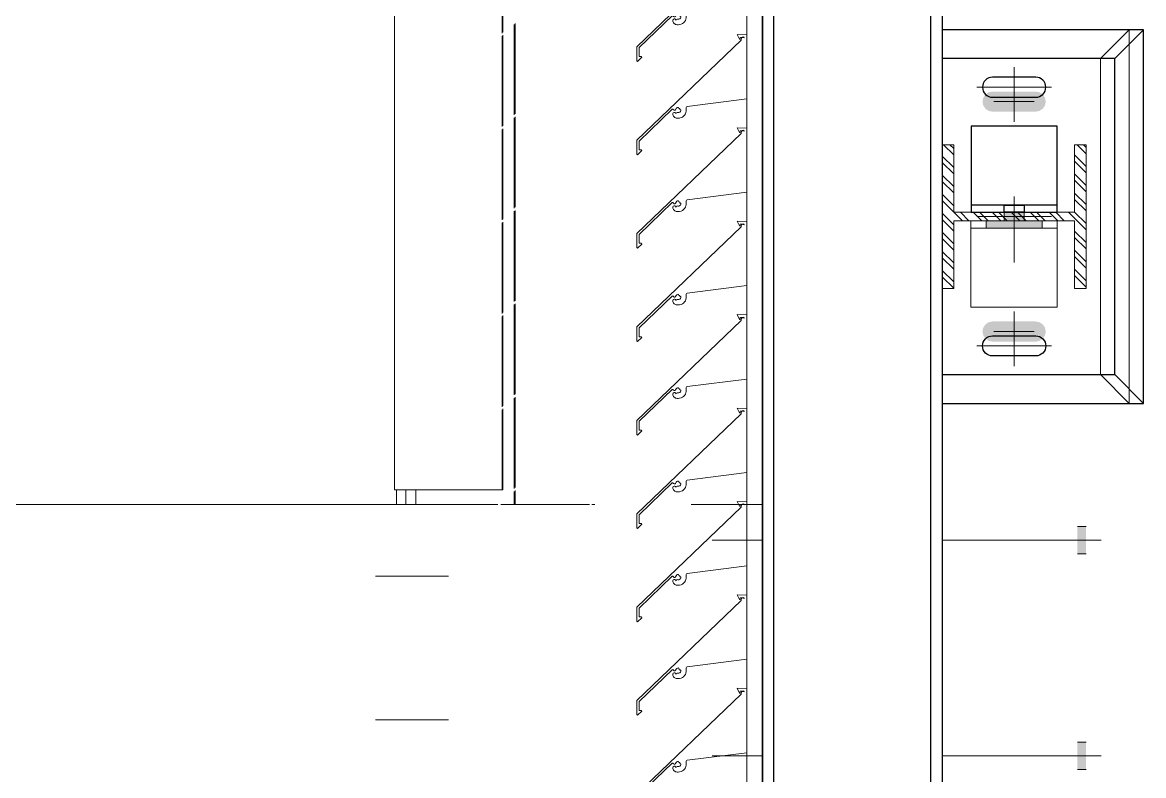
# Model space of a CAD drawing. Header units: millimetres. Extents: x -220592 to 404889, y -217665 to 38245.
# Drawn here: x 27251 to 28030, y -33955 to -33431 of the extents above; entities that cross this region are included whole.
import ezdxf

# ---------------------------------------------------------------- set-up
doc = ezdxf.new("R2010")
doc.units = ezdxf.units.MM
doc.set_wipeout_variables(frame=1)
doc.linetypes.add('XKITLINE00', pattern=[0])
doc.linetypes.add('XKITLINE02', pattern=[4, 2, -2])
for name, color, linetype in [('000 - 0_HIDE_OBJ_FRAMING_DEF_SUB_1', 7, 'Continuous'), ('000 - STRUCTURE_STEEL_ACCESORIES_HATCH_', 7, 'Continuous'), ('000 - STRUCTURE_STEEL_ACCESORIES_HIDDEN_', 7, 'Continuous'), ('000 - STRUCTURE_STEEL_ACCESORIES_MAIN_COLOR_1', 7, 'Continuous'), ('000 - STRUCTURE_STEEL_FRAMING_CUT_COLOR_4', 7, 'Continuous'), ('000 - STRUCTURE_STEEL_FRAMING_DEF_SUB', 7, 'Continuous'), ('000 - STRUCTURE_STEEL_FRAMING_HIDDEN_', 7, 'Continuous'), ('000 - STRUCTURE_STEEL_FRAMING_SUB_COLOR_1', 7, 'Continuous'), ('000 - STRUCTURE_STEEL_FRAMING_SUB_COLOR_2', 7, 'Continuous'), ('000 - STRUCTURE_STEEL_FRAMING_WIPEOUT_', 7, 'Continuous')]:
    doc.layers.add(name, color=color, linetype=linetype)
doc.layers.add('Part', color=7, linetype='Continuous', lineweight=0)

# ---------------------------------------------------------------- blocks, each defined once
blk = doc.blocks.new('*A14014')
at = {"layer": 'Part', "color": 7, "linetype": 'XKITLINE00', "lineweight": 0}
for p, q in [((-171.648652, 169.556249), (-171.648652, 182.756135)), ((-172.298652, 180.456131), (-172.298652, 180.660427)), ((-172.298652, 179.806131), (-172.298652, 180.010427)), ((-172.298652, 179.156131), (-172.298652, 179.360427)), ((-172.298652, 178.506131), (-172.298652, 178.710427)), ((-172.298652, 177.856131), (-172.298652, 178.060427)), ((-172.298652, 177.206131), (-172.298652, 177.410427)), ((-172.298652, 176.556131), (-172.298652, 176.760427)), ((-172.298652, 175.906131), (-172.298652, 176.110427)), ((-172.298652, 175.256131), (-172.298652, 175.460427))]:
    blk.add_line(p, q, dxfattribs=at)
blk = doc.blocks.new('*A14020')
at = {"layer": 'Part', "color": 7, "linetype": 'XKITLINE00', "lineweight": 0}
for p, q in [((-171.648652, 176.248511), (-171.153485, 176.248511)), ((-171.648652, 176.128511), (-171.153485, 176.128511))]:
    blk.add_line(p, q, dxfattribs=at)
blk = doc.blocks.new('*A14236')
at = {"layer": 'Part', "color": 7, "linetype": 'XKITLINE00', "lineweight": 0}
for p, q in [((-172.298462, 175.906123), (-172.366148, 175.908745)), ((-172.366148, 175.908745), (-172.350613, 175.875258)), ((-172.34549, 175.87567), (-172.345361, 175.887861)), ((-172.345361, 175.887861), (-172.320378, 175.891001)), ((-172.335358, 175.887332), (-172.338255, 175.868789)), ((-172.335358, 175.887332), (-172.318342, 175.884428)), ((-172.320378, 175.891001), (-172.318342, 175.884428)), ((-172.298455, 175.460453), (-172.298462, 175.906123)), ((-172.338255, 175.868789), (-173.063377, 175.172543)), ((-172.350613, 175.875258), (-172.34549, 175.87567)), ((-172.712461, 175.407423), (-172.298455, 175.460453)), ((-173.048341, 175.166176), (-172.817326, 175.387579)), ((-172.817326, 175.387579), (-172.812166, 175.388671)), ((-172.810019, 175.362761), (-172.812659, 175.357287)), ((-172.812659, 175.357287), (-172.812163, 175.349517)), ((-172.812166, 175.388671), (-172.808512, 175.384044)), ((-172.812163, 175.349517), (-172.810428, 175.344021)), ((-172.810428, 175.344021), (-172.807674, 175.338958)), ((-172.804875, 175.365998), (-172.810019, 175.362761)), ((-172.808512, 175.384044), (-172.804048, 175.38019)), ((-172.807674, 175.338958), (-172.804002, 175.334515)), ((-172.798797, 175.36601), (-172.804875, 175.365998)), ((-172.804048, 175.38019), (-172.798154, 175.380396)), ((-172.804002, 175.334515), (-172.799549, 175.330857)), ((-172.793641, 175.362792), (-172.798797, 175.36601)), ((-172.798154, 175.380396), (-172.793971, 175.384553)), ((-172.793971, 175.384553), (-172.790857, 175.392126)), ((-172.790699, 175.35732), (-172.793641, 175.362792)), ((-172.790857, 175.392126), (-172.78619, 175.396913)), ((-172.788669, 175.362301), (-172.790699, 175.35732)), ((-172.783858, 175.364708), (-172.788669, 175.362301)), ((-172.78619, 175.396913), (-172.780114, 175.399703)), ((-172.77794, 175.363803), (-172.783858, 175.364708)), ((-172.780114, 175.399703), (-172.773442, 175.400125)), ((-172.77144, 175.364147), (-172.77794, 175.363803)), ((-172.773442, 175.400125), (-172.77112, 175.392735)), ((-172.765472, 175.366745), (-172.77144, 175.364147)), ((-172.77112, 175.392735), (-172.763955, 175.391791)), ((-172.76079, 175.371267), (-172.765472, 175.366745)), ((-172.763955, 175.391791), (-172.765124, 175.384731)), ((-172.765124, 175.384731), (-172.757418, 175.383625)), ((-172.757988, 175.377141), (-172.76079, 175.371267)), ((-172.757418, 175.383625), (-172.757988, 175.377141)), ((-172.747074, 175.333445), (-172.738758, 175.339423)), ((-172.738758, 175.339423), (-172.731662, 175.34681)), ((-172.731662, 175.34681), (-172.726022, 175.35536)), ((-172.726022, 175.35536), (-172.722024, 175.36479)), ((-172.722024, 175.36479), (-172.719801, 175.374789)), ((-172.720912, 175.395159), (-172.720672, 175.400681)), ((-172.719426, 175.385025), (-172.720912, 175.395159)), ((-172.720672, 175.400681), (-172.717536, 175.405233)), ((-172.719801, 175.374789), (-172.719426, 175.385025)), ((-172.717536, 175.405233), (-172.712461, 175.407423)), ((-172.799549, 175.330857), (-172.794479, 175.328117)), ((-172.794479, 175.328117), (-172.788978, 175.326398)), ((-172.788978, 175.326398), (-172.78325, 175.325762)), ((-172.78325, 175.325762), (-172.776451, 175.325664)), ((-172.776451, 175.325664), (-172.766238, 175.326449)), ((-172.766238, 175.326449), (-172.756337, 175.329072)), ((-172.756337, 175.329072), (-172.747074, 175.333445)), ((-173.063377, 175.172543), (-173.062824, 175.073392)), ((-173.047999, 175.10483), (-173.048341, 175.166176)), ((-173.030579, 175.104733), (-173.047999, 175.10483)), ((-173.029494, 175.099812), (-173.030579, 175.104733)), ((-173.062824, 175.073392), (-173.058143, 175.070923)), ((-173.058143, 175.070923), (-173.029494, 175.099812))]:
    blk.add_line(p, q, dxfattribs=at)
blk = doc.blocks.new('*A14237')
at = {"layer": 'Part', "color": 7, "linetype": 'XKITLINE00', "lineweight": 0}
for p, q in [((-172.338255, 176.518789), (-173.063377, 175.822543)), ((-172.298462, 176.556123), (-172.366148, 176.558745)), ((-172.366148, 176.558745), (-172.350613, 176.525258)), ((-172.350613, 176.525258), (-172.34549, 176.52567)), ((-172.34549, 176.52567), (-172.345361, 176.537861)), ((-172.345361, 176.537861), (-172.320378, 176.541001)), ((-172.335358, 176.537332), (-172.338255, 176.518789)), ((-172.335358, 176.537332), (-172.318342, 176.534428)), ((-172.320378, 176.541001), (-172.318342, 176.534428)), ((-172.298455, 176.110453), (-172.298462, 176.556123)), ((-173.048341, 175.816176), (-172.817326, 176.037579)), ((-172.817326, 176.037579), (-172.812166, 176.038671)), ((-172.812166, 176.038671), (-172.808512, 176.034044)), ((-172.793971, 176.034553), (-172.790857, 176.042126)), ((-172.790857, 176.042126), (-172.78619, 176.046913)), ((-172.78619, 176.046913), (-172.780114, 176.049703)), ((-172.780114, 176.049703), (-172.773442, 176.050125)), ((-172.773442, 176.050125), (-172.77112, 176.042735)), ((-172.77112, 176.042735), (-172.763955, 176.041791)), ((-172.763955, 176.041791), (-172.765124, 176.034731)), ((-172.720912, 176.045159), (-172.720672, 176.050681)), ((-172.719426, 176.035025), (-172.720912, 176.045159)), ((-172.720672, 176.050681), (-172.717536, 176.055233)), ((-172.717536, 176.055233), (-172.712461, 176.057423)), ((-172.712461, 176.057423), (-172.298455, 176.110453)), ((-172.810019, 176.012761), (-172.812659, 176.007287)), ((-172.812659, 176.007287), (-172.812163, 175.999517)), ((-172.812163, 175.999517), (-172.810428, 175.994021)), ((-172.810428, 175.994021), (-172.807674, 175.988958)), ((-172.804875, 176.015998), (-172.810019, 176.012761)), ((-172.808512, 176.034044), (-172.804048, 176.03019)), ((-172.807674, 175.988958), (-172.804002, 175.984515)), ((-172.798797, 176.01601), (-172.804875, 176.015998)), ((-172.804048, 176.03019), (-172.798154, 176.030396)), ((-172.804002, 175.984515), (-172.799549, 175.980857)), ((-172.799549, 175.980857), (-172.794479, 175.978117)), ((-172.793641, 176.012792), (-172.798797, 176.01601)), ((-172.798154, 176.030396), (-172.793971, 176.034553)), ((-172.794479, 175.978117), (-172.788978, 175.976398)), ((-172.790699, 176.00732), (-172.793641, 176.012792)), ((-172.788669, 176.012301), (-172.790699, 176.00732)), ((-172.788978, 175.976398), (-172.78325, 175.975762)), ((-172.783858, 176.014708), (-172.788669, 176.012301)), ((-172.77794, 176.013803), (-172.783858, 176.014708)), ((-172.78325, 175.975762), (-172.776451, 175.975664)), ((-172.77144, 176.014147), (-172.77794, 176.013803)), ((-172.776451, 175.975664), (-172.766238, 175.976449)), ((-172.765472, 176.016745), (-172.77144, 176.014147)), ((-172.766238, 175.976449), (-172.756337, 175.979072)), ((-172.76079, 176.021267), (-172.765472, 176.016745)), ((-172.765124, 176.034731), (-172.757418, 176.033625)), ((-172.757988, 176.027141), (-172.76079, 176.021267)), ((-172.757418, 176.033625), (-172.757988, 176.027141)), ((-172.756337, 175.979072), (-172.747074, 175.983445)), ((-172.747074, 175.983445), (-172.738758, 175.989423)), ((-172.738758, 175.989423), (-172.731662, 175.99681)), ((-172.731662, 175.99681), (-172.726022, 176.00536)), ((-172.726022, 176.00536), (-172.722024, 176.01479)), ((-172.722024, 176.01479), (-172.719801, 176.024789)), ((-172.719801, 176.024789), (-172.719426, 176.035025)), ((-173.063377, 175.822543), (-173.062824, 175.723392)), ((-173.047999, 175.75483), (-173.048341, 175.816176)), ((-173.058143, 175.720923), (-173.029494, 175.749812)), ((-173.030579, 175.754733), (-173.047999, 175.75483)), ((-173.029494, 175.749812), (-173.030579, 175.754733)), ((-173.062824, 175.723392), (-173.058143, 175.720923))]:
    blk.add_line(p, q, dxfattribs=at)
blk = doc.blocks.new('*A14238')
at = {"layer": 'Part', "color": 7, "linetype": 'XKITLINE00', "lineweight": 0}
for p, q in [((-172.298462, 177.206123), (-172.366148, 177.208745)), ((-172.366148, 177.208745), (-172.350613, 177.175258)), ((-172.298455, 176.760453), (-172.298462, 177.206123)), ((-172.338255, 177.168789), (-173.063377, 176.472543)), ((-172.350613, 177.175258), (-172.34549, 177.17567)), ((-172.34549, 177.17567), (-172.345361, 177.187861)), ((-172.345361, 177.187861), (-172.320378, 177.191001)), ((-172.335358, 177.187332), (-172.338255, 177.168789)), ((-172.335358, 177.187332), (-172.318342, 177.184428)), ((-172.320378, 177.191001), (-172.318342, 177.184428)), ((-172.712461, 176.707423), (-172.298455, 176.760453)), ((-173.048341, 176.466176), (-172.817326, 176.687579)), ((-172.817326, 176.687579), (-172.812166, 176.688671)), ((-172.810019, 176.662761), (-172.812659, 176.657287)), ((-172.812166, 176.688671), (-172.808512, 176.684044)), ((-172.804875, 176.665998), (-172.810019, 176.662761)), ((-172.808512, 176.684044), (-172.804048, 176.68019)), ((-172.798797, 176.66601), (-172.804875, 176.665998)), ((-172.804048, 176.68019), (-172.798154, 176.680396)), ((-172.793641, 176.662792), (-172.798797, 176.66601)), ((-172.798154, 176.680396), (-172.793971, 176.684553)), ((-172.793971, 176.684553), (-172.790857, 176.692126)), ((-172.790699, 176.65732), (-172.793641, 176.662792)), ((-172.790857, 176.692126), (-172.78619, 176.696913)), ((-172.788669, 176.662301), (-172.790699, 176.65732)), ((-172.783858, 176.664708), (-172.788669, 176.662301)), ((-172.78619, 176.696913), (-172.780114, 176.699703)), ((-172.77794, 176.663803), (-172.783858, 176.664708)), ((-172.780114, 176.699703), (-172.773442, 176.700125)), ((-172.77144, 176.664147), (-172.77794, 176.663803)), ((-172.773442, 176.700125), (-172.77112, 176.692735)), ((-172.765472, 176.666745), (-172.77144, 176.664147)), ((-172.77112, 176.692735), (-172.763955, 176.691791)), ((-172.76079, 176.671267), (-172.765472, 176.666745)), ((-172.763955, 176.691791), (-172.765124, 176.684731)), ((-172.765124, 176.684731), (-172.757418, 176.683625)), ((-172.757988, 176.677141), (-172.76079, 176.671267)), ((-172.757418, 176.683625), (-172.757988, 176.677141)), ((-172.726022, 176.65536), (-172.722024, 176.66479)), ((-172.722024, 176.66479), (-172.719801, 176.674789)), ((-172.720912, 176.695159), (-172.720672, 176.700681)), ((-172.719426, 176.685025), (-172.720912, 176.695159)), ((-172.720672, 176.700681), (-172.717536, 176.705233)), ((-172.719801, 176.674789), (-172.719426, 176.685025)), ((-172.717536, 176.705233), (-172.712461, 176.707423)), ((-172.812659, 176.657287), (-172.812163, 176.649517)), ((-172.812163, 176.649517), (-172.810428, 176.644021)), ((-172.810428, 176.644021), (-172.807674, 176.638958)), ((-172.807674, 176.638958), (-172.804002, 176.634515)), ((-172.804002, 176.634515), (-172.799549, 176.630857)), ((-172.799549, 176.630857), (-172.794479, 176.628117)), ((-172.794479, 176.628117), (-172.788978, 176.626398)), ((-172.788978, 176.626398), (-172.78325, 176.625762)), ((-172.78325, 176.625762), (-172.776451, 176.625664)), ((-172.776451, 176.625664), (-172.766238, 176.626449)), ((-172.766238, 176.626449), (-172.756337, 176.629072)), ((-172.756337, 176.629072), (-172.747074, 176.633445)), ((-172.747074, 176.633445), (-172.738758, 176.639423)), ((-172.738758, 176.639423), (-172.731662, 176.64681)), ((-172.731662, 176.64681), (-172.726022, 176.65536)), ((-173.063377, 176.472543), (-173.062824, 176.373392)), ((-173.047999, 176.40483), (-173.048341, 176.466176)), ((-173.062824, 176.373392), (-173.058143, 176.370923)), ((-173.058143, 176.370923), (-173.029494, 176.399812)), ((-173.030579, 176.404733), (-173.047999, 176.40483)), ((-173.029494, 176.399812), (-173.030579, 176.404733))]:
    blk.add_line(p, q, dxfattribs=at)
blk = doc.blocks.new('*A14239')
at = {"layer": 'Part', "color": 7, "linetype": 'XKITLINE00', "lineweight": 0}
for p, q in [((-172.298462, 177.856123), (-172.366148, 177.858745)), ((-172.366148, 177.858745), (-172.350613, 177.825258)), ((-172.34549, 177.82567), (-172.345361, 177.837861)), ((-172.345361, 177.837861), (-172.320378, 177.841001)), ((-172.335358, 177.837332), (-172.338255, 177.818789)), ((-172.335358, 177.837332), (-172.318342, 177.834428)), ((-172.320378, 177.841001), (-172.318342, 177.834428)), ((-172.298455, 177.410453), (-172.298462, 177.856123)), ((-172.338255, 177.818789), (-173.063377, 177.122543)), ((-172.350613, 177.825258), (-172.34549, 177.82567)), ((-172.712461, 177.357423), (-172.298455, 177.410453)), ((-173.048341, 177.116176), (-172.817326, 177.337579)), ((-172.817326, 177.337579), (-172.812166, 177.338671)), ((-172.810019, 177.312761), (-172.812659, 177.307287)), ((-172.812659, 177.307287), (-172.812163, 177.299517)), ((-172.812166, 177.338671), (-172.808512, 177.334044)), ((-172.812163, 177.299517), (-172.810428, 177.294021)), ((-172.810428, 177.294021), (-172.807674, 177.288958)), ((-172.804875, 177.315998), (-172.810019, 177.312761)), ((-172.808512, 177.334044), (-172.804048, 177.33019)), ((-172.807674, 177.288958), (-172.804002, 177.284515)), ((-172.798797, 177.31601), (-172.804875, 177.315998)), ((-172.804048, 177.33019), (-172.798154, 177.330396)), ((-172.804002, 177.284515), (-172.799549, 177.280857)), ((-172.793641, 177.312792), (-172.798797, 177.31601)), ((-172.798154, 177.330396), (-172.793971, 177.334553)), ((-172.793971, 177.334553), (-172.790857, 177.342126)), ((-172.790699, 177.30732), (-172.793641, 177.312792)), ((-172.790857, 177.342126), (-172.78619, 177.346913)), ((-172.788669, 177.312301), (-172.790699, 177.30732)), ((-172.783858, 177.314708), (-172.788669, 177.312301)), ((-172.78619, 177.346913), (-172.780114, 177.349703)), ((-172.77794, 177.313803), (-172.783858, 177.314708)), ((-172.780114, 177.349703), (-172.773442, 177.350125)), ((-172.77144, 177.314147), (-172.77794, 177.313803)), ((-172.773442, 177.350125), (-172.77112, 177.342735)), ((-172.765472, 177.316745), (-172.77144, 177.314147)), ((-172.77112, 177.342735), (-172.763955, 177.341791)), ((-172.76079, 177.321267), (-172.765472, 177.316745)), ((-172.763955, 177.341791), (-172.765124, 177.334731)), ((-172.765124, 177.334731), (-172.757418, 177.333625)), ((-172.757988, 177.327141), (-172.76079, 177.321267)), ((-172.757418, 177.333625), (-172.757988, 177.327141)), ((-172.756337, 177.279072), (-172.747074, 177.283445)), ((-172.747074, 177.283445), (-172.738758, 177.289423)), ((-172.738758, 177.289423), (-172.731662, 177.29681)), ((-172.731662, 177.29681), (-172.726022, 177.30536)), ((-172.726022, 177.30536), (-172.722024, 177.31479)), ((-172.722024, 177.31479), (-172.719801, 177.324789)), ((-172.720912, 177.345159), (-172.720672, 177.350681)), ((-172.719426, 177.335025), (-172.720912, 177.345159)), ((-172.720672, 177.350681), (-172.717536, 177.355233)), ((-172.719801, 177.324789), (-172.719426, 177.335025)), ((-172.717536, 177.355233), (-172.712461, 177.357423)), ((-172.799549, 177.280857), (-172.794479, 177.278117)), ((-172.794479, 177.278117), (-172.788978, 177.276398)), ((-172.788978, 177.276398), (-172.78325, 177.275762)), ((-172.78325, 177.275762), (-172.776451, 177.275664)), ((-172.776451, 177.275664), (-172.766238, 177.276449)), ((-172.766238, 177.276449), (-172.756337, 177.279072)), ((-173.063377, 177.122543), (-173.062824, 177.023392)), ((-173.058143, 177.020923), (-173.029494, 177.049812)), ((-173.047999, 177.05483), (-173.048341, 177.116176)), ((-173.030579, 177.054733), (-173.047999, 177.05483)), ((-173.029494, 177.049812), (-173.030579, 177.054733)), ((-173.062824, 177.023392), (-173.058143, 177.020923))]:
    blk.add_line(p, q, dxfattribs=at)
blk = doc.blocks.new('*A14240')
at = {"layer": 'Part', "color": 7, "linetype": 'XKITLINE00', "lineweight": 0}
for p, q in [((-172.338255, 178.468789), (-173.063377, 177.772543)), ((-172.298462, 178.506123), (-172.366148, 178.508745)), ((-172.366148, 178.508745), (-172.350613, 178.475258)), ((-172.350613, 178.475258), (-172.34549, 178.47567)), ((-172.34549, 178.47567), (-172.345361, 178.487861)), ((-172.345361, 178.487861), (-172.320378, 178.491001)), ((-172.335358, 178.487332), (-172.338255, 178.468789)), ((-172.335358, 178.487332), (-172.318342, 178.484428)), ((-172.320378, 178.491001), (-172.318342, 178.484428)), ((-172.298455, 178.060453), (-172.298462, 178.506123)), ((-173.048341, 177.766176), (-172.817326, 177.987579)), ((-172.817326, 177.987579), (-172.812166, 177.988671)), ((-172.812166, 177.988671), (-172.808512, 177.984044)), ((-172.793971, 177.984553), (-172.790857, 177.992126)), ((-172.790857, 177.992126), (-172.78619, 177.996913)), ((-172.78619, 177.996913), (-172.780114, 177.999703)), ((-172.780114, 177.999703), (-172.773442, 178.000125)), ((-172.773442, 178.000125), (-172.77112, 177.992735)), ((-172.77112, 177.992735), (-172.763955, 177.991791)), ((-172.763955, 177.991791), (-172.765124, 177.984731)), ((-172.720912, 177.995159), (-172.720672, 178.000681)), ((-172.719426, 177.985025), (-172.720912, 177.995159)), ((-172.720672, 178.000681), (-172.717536, 178.005233)), ((-172.719801, 177.974789), (-172.719426, 177.985025)), ((-172.717536, 178.005233), (-172.712461, 178.007423)), ((-172.712461, 178.007423), (-172.298455, 178.060453)), ((-172.810019, 177.962761), (-172.812659, 177.957287)), ((-172.812659, 177.957287), (-172.812163, 177.949517)), ((-172.812163, 177.949517), (-172.810428, 177.944021)), ((-172.810428, 177.944021), (-172.807674, 177.938958)), ((-172.804875, 177.965998), (-172.810019, 177.962761)), ((-172.808512, 177.984044), (-172.804048, 177.98019)), ((-172.807674, 177.938958), (-172.804002, 177.934515)), ((-172.798797, 177.96601), (-172.804875, 177.965998)), ((-172.804048, 177.98019), (-172.798154, 177.980396)), ((-172.804002, 177.934515), (-172.799549, 177.930857)), ((-172.799549, 177.930857), (-172.794479, 177.928117)), ((-172.793641, 177.962792), (-172.798797, 177.96601)), ((-172.798154, 177.980396), (-172.793971, 177.984553)), ((-172.794479, 177.928117), (-172.788978, 177.926398)), ((-172.790699, 177.95732), (-172.793641, 177.962792)), ((-172.788669, 177.962301), (-172.790699, 177.95732)), ((-172.788978, 177.926398), (-172.78325, 177.925762)), ((-172.783858, 177.964708), (-172.788669, 177.962301)), ((-172.77794, 177.963803), (-172.783858, 177.964708)), ((-172.78325, 177.925762), (-172.776451, 177.925664)), ((-172.77144, 177.964147), (-172.77794, 177.963803)), ((-172.776451, 177.925664), (-172.766238, 177.926449)), ((-172.765472, 177.966745), (-172.77144, 177.964147)), ((-172.766238, 177.926449), (-172.756337, 177.929072)), ((-172.76079, 177.971267), (-172.765472, 177.966745)), ((-172.765124, 177.984731), (-172.757418, 177.983625)), ((-172.757988, 177.977141), (-172.76079, 177.971267)), ((-172.757418, 177.983625), (-172.757988, 177.977141)), ((-172.756337, 177.929072), (-172.747074, 177.933445)), ((-172.747074, 177.933445), (-172.738758, 177.939423)), ((-172.738758, 177.939423), (-172.731662, 177.94681)), ((-172.731662, 177.94681), (-172.726022, 177.95536)), ((-172.726022, 177.95536), (-172.722024, 177.96479)), ((-172.722024, 177.96479), (-172.719801, 177.974789)), ((-173.063377, 177.772543), (-173.062824, 177.673392)), ((-173.047999, 177.70483), (-173.048341, 177.766176)), ((-173.062824, 177.673392), (-173.058143, 177.670923)), ((-173.058143, 177.670923), (-173.029494, 177.699812)), ((-173.030579, 177.704733), (-173.047999, 177.70483)), ((-173.029494, 177.699812), (-173.030579, 177.704733))]:
    blk.add_line(p, q, dxfattribs=at)
blk = doc.blocks.new('*A14241')
at = {"layer": 'Part', "color": 7, "linetype": 'XKITLINE00', "lineweight": 0}
for p, q in [((-172.298462, 179.156123), (-172.366148, 179.158745)), ((-172.366148, 179.158745), (-172.350613, 179.125258)), ((-172.298455, 178.710453), (-172.298462, 179.156123)), ((-172.338255, 179.118789), (-173.063377, 178.422543)), ((-172.350613, 179.125258), (-172.34549, 179.12567)), ((-172.34549, 179.12567), (-172.345361, 179.137861)), ((-172.345361, 179.137861), (-172.320378, 179.141001)), ((-172.335358, 179.137332), (-172.338255, 179.118789)), ((-172.335358, 179.137332), (-172.318342, 179.134428)), ((-172.320378, 179.141001), (-172.318342, 179.134428)), ((-172.712461, 178.657423), (-172.298455, 178.710453)), ((-173.048341, 178.416176), (-172.817326, 178.637579)), ((-172.817326, 178.637579), (-172.812166, 178.638671)), ((-172.810019, 178.612761), (-172.812659, 178.607287)), ((-172.812166, 178.638671), (-172.808512, 178.634044)), ((-172.804875, 178.615998), (-172.810019, 178.612761)), ((-172.808512, 178.634044), (-172.804048, 178.63019)), ((-172.798797, 178.61601), (-172.804875, 178.615998)), ((-172.804048, 178.63019), (-172.798154, 178.630396)), ((-172.793641, 178.612792), (-172.798797, 178.61601)), ((-172.798154, 178.630396), (-172.793971, 178.634553)), ((-172.793971, 178.634553), (-172.790857, 178.642126)), ((-172.790699, 178.60732), (-172.793641, 178.612792)), ((-172.790857, 178.642126), (-172.78619, 178.646913)), ((-172.788669, 178.612301), (-172.790699, 178.60732)), ((-172.783858, 178.614708), (-172.788669, 178.612301)), ((-172.78619, 178.646913), (-172.780114, 178.649703)), ((-172.77794, 178.613803), (-172.783858, 178.614708)), ((-172.780114, 178.649703), (-172.773442, 178.650125)), ((-172.77144, 178.614147), (-172.77794, 178.613803)), ((-172.773442, 178.650125), (-172.77112, 178.642735)), ((-172.765472, 178.616745), (-172.77144, 178.614147)), ((-172.77112, 178.642735), (-172.763955, 178.641791)), ((-172.76079, 178.621267), (-172.765472, 178.616745)), ((-172.763955, 178.641791), (-172.765124, 178.634731)), ((-172.765124, 178.634731), (-172.757418, 178.633625)), ((-172.757988, 178.627141), (-172.76079, 178.621267)), ((-172.757418, 178.633625), (-172.757988, 178.627141)), ((-172.726022, 178.60536), (-172.722024, 178.61479)), ((-172.722024, 178.61479), (-172.719801, 178.624789)), ((-172.720912, 178.645159), (-172.720672, 178.650681)), ((-172.719426, 178.635025), (-172.720912, 178.645159)), ((-172.720672, 178.650681), (-172.717536, 178.655233)), ((-172.719801, 178.624789), (-172.719426, 178.635025)), ((-172.717536, 178.655233), (-172.712461, 178.657423)), ((-172.812659, 178.607287), (-172.812163, 178.599517)), ((-172.812163, 178.599517), (-172.810428, 178.594021)), ((-172.810428, 178.594021), (-172.807674, 178.588958)), ((-172.807674, 178.588958), (-172.804002, 178.584515)), ((-172.804002, 178.584515), (-172.799549, 178.580857)), ((-172.799549, 178.580857), (-172.794479, 178.578117)), ((-172.794479, 178.578117), (-172.788978, 178.576398)), ((-172.788978, 178.576398), (-172.78325, 178.575762)), ((-172.78325, 178.575762), (-172.776451, 178.575664)), ((-172.776451, 178.575664), (-172.766238, 178.576449)), ((-172.766238, 178.576449), (-172.756337, 178.579072)), ((-172.756337, 178.579072), (-172.747074, 178.583445)), ((-172.747074, 178.583445), (-172.738758, 178.589423)), ((-172.738758, 178.589423), (-172.731662, 178.59681)), ((-172.731662, 178.59681), (-172.726022, 178.60536)), ((-173.063377, 178.422543), (-173.062824, 178.323392)), ((-173.047999, 178.35483), (-173.048341, 178.416176)), ((-173.062824, 178.323392), (-173.058143, 178.320923)), ((-173.058143, 178.320923), (-173.029494, 178.349812)), ((-173.030579, 178.354733), (-173.047999, 178.35483)), ((-173.029494, 178.349812), (-173.030579, 178.354733))]:
    blk.add_line(p, q, dxfattribs=at)
blk = doc.blocks.new('*A14242')
at = {"layer": 'Part', "color": 7, "linetype": 'XKITLINE00', "lineweight": 0}
for p, q in [((-172.298462, 179.806123), (-172.366148, 179.808745)), ((-172.366148, 179.808745), (-172.350613, 179.775258)), ((-172.34549, 179.77567), (-172.345361, 179.787861)), ((-172.345361, 179.787861), (-172.320378, 179.791001)), ((-172.335358, 179.787332), (-172.338255, 179.768789)), ((-172.335358, 179.787332), (-172.318342, 179.784428)), ((-172.320378, 179.791001), (-172.318342, 179.784428)), ((-172.298455, 179.360453), (-172.298462, 179.806123)), ((-172.338255, 179.768789), (-173.063377, 179.072543)), ((-172.350613, 179.775258), (-172.34549, 179.77567)), ((-172.712461, 179.307423), (-172.298455, 179.360453)), ((-173.048341, 179.066176), (-172.817326, 179.287579)), ((-172.817326, 179.287579), (-172.812166, 179.288671)), ((-172.810019, 179.262761), (-172.812659, 179.257287)), ((-172.812659, 179.257287), (-172.812163, 179.249517)), ((-172.812166, 179.288671), (-172.808512, 179.284044)), ((-172.812163, 179.249517), (-172.810428, 179.244021)), ((-172.810428, 179.244021), (-172.807674, 179.238958)), ((-172.804875, 179.265998), (-172.810019, 179.262761)), ((-172.808512, 179.284044), (-172.804048, 179.28019)), ((-172.807674, 179.238958), (-172.804002, 179.234515)), ((-172.798797, 179.26601), (-172.804875, 179.265998)), ((-172.804048, 179.28019), (-172.798154, 179.280396)), ((-172.804002, 179.234515), (-172.799549, 179.230857)), ((-172.793641, 179.262792), (-172.798797, 179.26601)), ((-172.798154, 179.280396), (-172.793971, 179.284553)), ((-172.793971, 179.284553), (-172.790857, 179.292126)), ((-172.790699, 179.25732), (-172.793641, 179.262792)), ((-172.790857, 179.292126), (-172.78619, 179.296913)), ((-172.788669, 179.262301), (-172.790699, 179.25732)), ((-172.783858, 179.264708), (-172.788669, 179.262301)), ((-172.78619, 179.296913), (-172.780114, 179.299703)), ((-172.77794, 179.263803), (-172.783858, 179.264708)), ((-172.780114, 179.299703), (-172.773442, 179.300125)), ((-172.77144, 179.264147), (-172.77794, 179.263803)), ((-172.773442, 179.300125), (-172.77112, 179.292735)), ((-172.765472, 179.266745), (-172.77144, 179.264147)), ((-172.77112, 179.292735), (-172.763955, 179.291791)), ((-172.76079, 179.271267), (-172.765472, 179.266745)), ((-172.763955, 179.291791), (-172.765124, 179.284731)), ((-172.765124, 179.284731), (-172.757418, 179.283625)), ((-172.757988, 179.277141), (-172.76079, 179.271267)), ((-172.757418, 179.283625), (-172.757988, 179.277141)), ((-172.756337, 179.229072), (-172.747074, 179.233445)), ((-172.747074, 179.233445), (-172.738758, 179.239423)), ((-172.738758, 179.239423), (-172.731662, 179.24681)), ((-172.731662, 179.24681), (-172.726022, 179.25536)), ((-172.726022, 179.25536), (-172.722024, 179.26479)), ((-172.722024, 179.26479), (-172.719801, 179.274789)), ((-172.720912, 179.295159), (-172.720672, 179.300681)), ((-172.719426, 179.285025), (-172.720912, 179.295159)), ((-172.720672, 179.300681), (-172.717536, 179.305233)), ((-172.719801, 179.274789), (-172.719426, 179.285025)), ((-172.717536, 179.305233), (-172.712461, 179.307423)), ((-172.799549, 179.230857), (-172.794479, 179.228117)), ((-172.794479, 179.228117), (-172.788978, 179.226398)), ((-172.788978, 179.226398), (-172.78325, 179.225762)), ((-172.78325, 179.225762), (-172.776451, 179.225664)), ((-172.776451, 179.225664), (-172.766238, 179.226449)), ((-172.766238, 179.226449), (-172.756337, 179.229072)), ((-173.063377, 179.072543), (-173.062824, 178.973392)), ((-173.058143, 178.970923), (-173.029494, 178.999812)), ((-173.047999, 179.00483), (-173.048341, 179.066176)), ((-173.030579, 179.004733), (-173.047999, 179.00483)), ((-173.029494, 178.999812), (-173.030579, 179.004733)), ((-173.062824, 178.973392), (-173.058143, 178.970923))]:
    blk.add_line(p, q, dxfattribs=at)
blk = doc.blocks.new('*A14243')
at = {"layer": 'Part', "color": 7, "linetype": 'XKITLINE00', "lineweight": 0}
for p, q in [((-172.338255, 180.418789), (-173.063377, 179.722543)), ((-172.298462, 180.456123), (-172.366148, 180.458745)), ((-172.366148, 180.458745), (-172.350613, 180.425258)), ((-172.350613, 180.425258), (-172.34549, 180.42567)), ((-172.34549, 180.42567), (-172.345361, 180.437861)), ((-172.345361, 180.437861), (-172.320378, 180.441001)), ((-172.335358, 180.437332), (-172.338255, 180.418789)), ((-172.335358, 180.437332), (-172.318342, 180.434428)), ((-172.320378, 180.441001), (-172.318342, 180.434428)), ((-172.298455, 180.010453), (-172.298462, 180.456123)), ((-173.048341, 179.716176), (-172.817326, 179.937579)), ((-172.817326, 179.937579), (-172.812166, 179.938671)), ((-172.812166, 179.938671), (-172.808512, 179.934044)), ((-172.808512, 179.934044), (-172.804048, 179.93019)), ((-172.798154, 179.930396), (-172.793971, 179.934553)), ((-172.793971, 179.934553), (-172.790857, 179.942126)), ((-172.790857, 179.942126), (-172.78619, 179.946913)), ((-172.78619, 179.946913), (-172.780114, 179.949703)), ((-172.780114, 179.949703), (-172.773442, 179.950125)), ((-172.773442, 179.950125), (-172.77112, 179.942735)), ((-172.77112, 179.942735), (-172.763955, 179.941791)), ((-172.763955, 179.941791), (-172.765124, 179.934731)), ((-172.765124, 179.934731), (-172.757418, 179.933625)), ((-172.720912, 179.945159), (-172.720672, 179.950681)), ((-172.719426, 179.935025), (-172.720912, 179.945159)), ((-172.720672, 179.950681), (-172.717536, 179.955233)), ((-172.719801, 179.924789), (-172.719426, 179.935025)), ((-172.717536, 179.955233), (-172.712461, 179.957423)), ((-172.712461, 179.957423), (-172.298455, 180.010453)), ((-172.810019, 179.912761), (-172.812659, 179.907287)), ((-172.812659, 179.907287), (-172.812163, 179.899517)), ((-172.812163, 179.899517), (-172.810428, 179.894021)), ((-172.810428, 179.894021), (-172.807674, 179.888958)), ((-172.804875, 179.915998), (-172.810019, 179.912761)), ((-172.807674, 179.888958), (-172.804002, 179.884515)), ((-172.798797, 179.91601), (-172.804875, 179.915998)), ((-172.804048, 179.93019), (-172.798154, 179.930396)), ((-172.804002, 179.884515), (-172.799549, 179.880857)), ((-172.799549, 179.880857), (-172.794479, 179.878117)), ((-172.793641, 179.912792), (-172.798797, 179.91601)), ((-172.794479, 179.878117), (-172.788978, 179.876398)), ((-172.790699, 179.90732), (-172.793641, 179.912792)), ((-172.788669, 179.912301), (-172.790699, 179.90732)), ((-172.788978, 179.876398), (-172.78325, 179.875762)), ((-172.783858, 179.914708), (-172.788669, 179.912301)), ((-172.77794, 179.913803), (-172.783858, 179.914708)), ((-172.78325, 179.875762), (-172.776451, 179.875664)), ((-172.77144, 179.914147), (-172.77794, 179.913803)), ((-172.776451, 179.875664), (-172.766238, 179.876449)), ((-172.765472, 179.916745), (-172.77144, 179.914147)), ((-172.766238, 179.876449), (-172.756337, 179.879072)), ((-172.76079, 179.921267), (-172.765472, 179.916745)), ((-172.757988, 179.927141), (-172.76079, 179.921267)), ((-172.757418, 179.933625), (-172.757988, 179.927141)), ((-172.756337, 179.879072), (-172.747074, 179.883445)), ((-172.747074, 179.883445), (-172.738758, 179.889423)), ((-172.738758, 179.889423), (-172.731662, 179.89681)), ((-172.731662, 179.89681), (-172.726022, 179.90536)), ((-172.726022, 179.90536), (-172.722024, 179.91479)), ((-172.722024, 179.91479), (-172.719801, 179.924789)), ((-173.063377, 179.722543), (-173.062824, 179.623392)), ((-173.047999, 179.65483), (-173.048341, 179.716176)), ((-173.062824, 179.623392), (-173.058143, 179.620923)), ((-173.058143, 179.620923), (-173.029494, 179.649812)), ((-173.030579, 179.654733), (-173.047999, 179.65483)), ((-173.029494, 179.649812), (-173.030579, 179.654733))]:
    blk.add_line(p, q, dxfattribs=at)
blk = doc.blocks.new('*A14244')
at = {"layer": 'Part', "color": 7, "linetype": 'XKITLINE00', "lineweight": 0}
for p, q in [((-172.298462, 181.106123), (-172.366148, 181.108745)), ((-172.366148, 181.108745), (-172.350613, 181.075258)), ((-172.298455, 180.660453), (-172.298462, 181.106123)), ((-172.338255, 181.068789), (-173.063377, 180.372543)), ((-172.350613, 181.075258), (-172.34549, 181.07567)), ((-172.34549, 181.07567), (-172.345361, 181.087861)), ((-172.345361, 181.087861), (-172.320378, 181.091001)), ((-172.335358, 181.087332), (-172.338255, 181.068789)), ((-172.335358, 181.087332), (-172.318342, 181.084428)), ((-172.320378, 181.091001), (-172.318342, 181.084428)), ((-172.712461, 180.607423), (-172.298455, 180.660453)), ((-173.048341, 180.366176), (-172.817326, 180.587579)), ((-172.817326, 180.587579), (-172.812166, 180.588671)), ((-172.810019, 180.562761), (-172.812659, 180.557287)), ((-172.812166, 180.588671), (-172.808512, 180.584044)), ((-172.804875, 180.565998), (-172.810019, 180.562761)), ((-172.808512, 180.584044), (-172.804048, 180.58019)), ((-172.798797, 180.56601), (-172.804875, 180.565998)), ((-172.804048, 180.58019), (-172.798154, 180.580396)), ((-172.793641, 180.562792), (-172.798797, 180.56601)), ((-172.798154, 180.580396), (-172.793971, 180.584553)), ((-172.793971, 180.584553), (-172.790857, 180.592126)), ((-172.790699, 180.55732), (-172.793641, 180.562792)), ((-172.790857, 180.592126), (-172.78619, 180.596913)), ((-172.788669, 180.562301), (-172.790699, 180.55732)), ((-172.783858, 180.564708), (-172.788669, 180.562301)), ((-172.78619, 180.596913), (-172.780114, 180.599703)), ((-172.77794, 180.563803), (-172.783858, 180.564708)), ((-172.780114, 180.599703), (-172.773442, 180.600125)), ((-172.77144, 180.564147), (-172.77794, 180.563803)), ((-172.773442, 180.600125), (-172.77112, 180.592735)), ((-172.765472, 180.566745), (-172.77144, 180.564147)), ((-172.77112, 180.592735), (-172.763955, 180.591791)), ((-172.76079, 180.571267), (-172.765472, 180.566745)), ((-172.763955, 180.591791), (-172.765124, 180.584731)), ((-172.765124, 180.584731), (-172.757418, 180.583625)), ((-172.757988, 180.577141), (-172.76079, 180.571267)), ((-172.757418, 180.583625), (-172.757988, 180.577141)), ((-172.726022, 180.55536), (-172.722024, 180.56479)), ((-172.722024, 180.56479), (-172.719801, 180.574789)), ((-172.720912, 180.595159), (-172.720672, 180.600681)), ((-172.719426, 180.585025), (-172.720912, 180.595159)), ((-172.720672, 180.600681), (-172.717536, 180.605233)), ((-172.719801, 180.574789), (-172.719426, 180.585025)), ((-172.717536, 180.605233), (-172.712461, 180.607423)), ((-172.812659, 180.557287), (-172.812163, 180.549517)), ((-172.812163, 180.549517), (-172.810428, 180.544021)), ((-172.810428, 180.544021), (-172.807674, 180.538958)), ((-172.807674, 180.538958), (-172.804002, 180.534515)), ((-172.804002, 180.534515), (-172.799549, 180.530857)), ((-172.799549, 180.530857), (-172.794479, 180.528117)), ((-172.794479, 180.528117), (-172.788978, 180.526398)), ((-172.788978, 180.526398), (-172.78325, 180.525762)), ((-172.78325, 180.525762), (-172.776451, 180.525664)), ((-172.776451, 180.525664), (-172.766238, 180.526449)), ((-172.766238, 180.526449), (-172.756337, 180.529072)), ((-172.756337, 180.529072), (-172.747074, 180.533445)), ((-172.747074, 180.533445), (-172.738758, 180.539423)), ((-172.738758, 180.539423), (-172.731662, 180.54681)), ((-172.731662, 180.54681), (-172.726022, 180.55536)), ((-173.063377, 180.372543), (-173.062824, 180.273392)), ((-173.047999, 180.30483), (-173.048341, 180.366176)), ((-173.062824, 180.273392), (-173.058143, 180.270923)), ((-173.058143, 180.270923), (-173.029494, 180.299812)), ((-173.030579, 180.304733), (-173.047999, 180.30483)), ((-173.029494, 180.299812), (-173.030579, 180.304733))]:
    blk.add_line(p, q, dxfattribs=at)
blk = doc.blocks.new('*A14022')
at = {"layer": '000 - 0_HIDE_OBJ_FRAMING_DEF_SUB_1'}
for points in [[(-170.9034, 176.8435), (-171.1534, 176.8435), (-171.1534, 177.0335), (-170.9034, 177.0335)], [(-170.9034, 176.8435), (-171.1534, 176.8435), (-171.1534, 177.0335), (-170.9034, 177.0335)], [(-168.9034, 176.8435), (-168.9634, 176.8435), (-168.9634, 177.0335), (-168.9034, 177.0335)], [(-168.9034, 176.8435), (-168.9634, 176.8435), (-168.9634, 177.0335), (-168.9034, 177.0335)], [(-170.9034, 175.3435), (-171.1534, 175.3435), (-171.1534, 175.5335), (-170.9034, 175.5335)], [(-170.9034, 175.3435), (-171.1534, 175.3435), (-171.1534, 175.5335), (-170.9034, 175.5335)], [(-168.9034, 175.3435), (-168.9634, 175.3435), (-168.9634, 175.5335), (-168.9034, 175.5335)], [(-168.9034, 175.3435), (-168.9634, 175.3435), (-168.9634, 175.5335), (-168.9034, 175.5335)]]:
    blk.add_hatch(color=7, dxfattribs=at).paths.add_polyline_path(points, flags=17)
at = {"layer": '000 - 0_HIDE_OBJ_FRAMING_DEF_SUB_1', "color": 7, "linetype": 'XKITLINE00', "lineweight": 0}
for p, q in [((-170.9034, 177.0335), (-171.1534, 177.0335)), ((-170.9034, 177.0335), (-171.1534, 177.0335)), ((-168.9034, 177.0335), (-168.9634, 177.0335)), ((-168.9034, 177.0335), (-168.9634, 177.0335)), ((-168.7978, 176.9385), (-171.5034, 176.9385)), ((-168.7978, 176.9385), (-171.5034, 176.9385)), ((-170.9034, 176.8435), (-171.1534, 176.8435)), ((-170.9034, 176.8435), (-171.1534, 176.8435)), ((-168.9034, 176.8435), (-168.9634, 176.8435)), ((-168.9034, 176.8435), (-168.9634, 176.8435)), ((-170.9034, 175.5335), (-171.1534, 175.5335)), ((-170.9034, 175.5335), (-171.1534, 175.5335)), ((-168.9034, 175.5335), (-168.9634, 175.5335)), ((-168.9034, 175.5335), (-168.9634, 175.5335)), ((-168.7978, 175.4385), (-171.5034, 175.4385)), ((-168.7978, 175.4385), (-171.5034, 175.4385)), ((-170.9034, 175.3435), (-171.1534, 175.3435)), ((-170.9034, 175.3435), (-171.1534, 175.3435)), ((-168.9034, 175.3435), (-168.9634, 175.3435)), ((-168.9034, 175.3435), (-168.9634, 175.3435))]:
    blk.add_line(p, q, dxfattribs=at)
blk = doc.blocks.new('*A14036')
at = {"layer": '000 - 0_HIDE_OBJ_FRAMING_DEF_SUB_1', "color": 7, "linetype": 'XKITLINE00', "lineweight": 0}
for p, q in [((-168.803485, 180.290805), (-169.903485, 180.290805)), ((-168.803485, 178.090805), (-168.803485, 180.290805)), ((-169.903485, 178.090805), (-168.803485, 178.090805))]:
    blk.add_line(p, q, dxfattribs=at)
blk = doc.blocks.new('*A14037')
at = {"layer": '000 - 0_HIDE_OBJ_FRAMING_DEF_SUB_1', "color": 7, "linetype": 'XKITLINE00', "lineweight": 0}
for p, q in [((-168.603485, 180.490805), (-169.903485, 180.490805)), ((-168.803485, 180.290805), (-168.603485, 180.490805)), ((-168.603485, 180.490805), (-168.603485, 177.890805)), ((-168.803485, 178.090805), (-168.603485, 177.890805)), ((-168.603485, 177.890805), (-169.903485, 177.890805))]:
    blk.add_line(p, q, dxfattribs=at)
blk = doc.blocks.new('*A14038')
at = {"layer": '000 - 0_HIDE_OBJ_FRAMING_DEF_SUB_1', "color": 7, "linetype": 'XKITLINE00', "lineweight": 0}
for p, q in [((-169.703485, 179.160805), (-169.703485, 178.560805)), ((-169.103485, 179.160805), (-169.103485, 178.560805)), ((-169.703485, 179.110805), (-169.103485, 179.110805)), ((-169.703485, 178.560805), (-169.103485, 178.560805))]:
    blk.add_line(p, q, dxfattribs=at)
blk = doc.blocks.new('*A14039')
at = {"layer": '000 - 0_HIDE_OBJ_FRAMING_DEF_SUB_1'}
for points in [[(-169.2085, 179.1608), (-169.2085, 179.1108), (-169.5985, 179.1108), (-169.5985, 179.1608)], [(-169.3335, 179.2208), (-169.3335, 179.1608), (-169.4735, 179.1608), (-169.4735, 179.2208)]]:
    blk.add_hatch(color=7, dxfattribs=at).paths.add_polyline_path(points, flags=17)
at = {"layer": '000 - 0_HIDE_OBJ_FRAMING_DEF_SUB_1', "color": 7, "linetype": 'XKITLINE00', "lineweight": 0}
for p, q in [((-169.4035, 179.3), (-169.4035, 178.8708)), ((-169.5985, 179.1608), (-169.5985, 179.1108)), ((-169.4735, 179.2208), (-169.4735, 179.1608)), ((-169.3335, 179.2208), (-169.3335, 179.1608)), ((-169.2085, 179.1608), (-169.2085, 179.1108))]:
    blk.add_line(p, q, dxfattribs=at)
blk = doc.blocks.new('*A14040')
at = {"layer": '000 - 0_HIDE_OBJ_FRAMING_DEF_SUB_1'}
for points in [[(-169.6182, 179.964), (-169.6235, 179.9908), (-169.6182, 180.0176), (-169.603, 180.0403), (-169.5803, 180.0555), (-169.5535, 180.0608), (-169.2535, 180.0608), (-169.2267, 180.0555), (-169.204, 180.0403), (-169.1888, 180.0176), (-169.1835, 179.9908), (-169.1888, 179.964), (-169.204, 179.9413), (-169.2267, 179.9261), (-169.2535, 179.9208), (-169.5535, 179.9208), (-169.5803, 179.9261), (-169.603, 179.9413)], [(-169.6182, 178.364), (-169.6235, 178.3908), (-169.6182, 178.4176), (-169.603, 178.4403), (-169.5803, 178.4555), (-169.5535, 178.4608), (-169.2535, 178.4608), (-169.2267, 178.4555), (-169.204, 178.4403), (-169.1888, 178.4176), (-169.1835, 178.3908), (-169.1888, 178.364), (-169.204, 178.3413), (-169.2267, 178.3261), (-169.2535, 178.3208), (-169.5535, 178.3208), (-169.5803, 178.3261), (-169.603, 178.3413)]]:
    blk.add_hatch(color=7, dxfattribs=at).paths.add_polyline_path(points, flags=17)
at = {"layer": '000 - 0_HIDE_OBJ_FRAMING_DEF_SUB_1', "color": 7, "linetype": 'XKITLINE00', "lineweight": 0}
for p, q in [((-169.4035, 179.8508), (-169.4035, 180.1308)), ((-169.2635, 179.9908), (-169.5435, 179.9908)), ((-169.4035, 178.2508), (-169.4035, 178.5308)), ((-169.2635, 178.3908), (-169.5435, 178.3908))]:
    blk.add_line(p, q, dxfattribs=at)
blk = doc.blocks.new('*A14041')
at = {"layer": '000 - 0_HIDE_OBJ_FRAMING_DEF_SUB_1'}
for points in [[(-170.5103, 179.4211), (-170.5171, 179.4221), (-170.5238, 179.4238), (-170.5303, 179.4261), (-170.5365, 179.4291), (-170.5424, 179.4326), (-170.5479, 179.4367), (-170.553, 179.4413), (-170.5576, 179.4464), (-170.5617, 179.4519), (-170.5652, 179.4578), (-170.5682, 179.464), (-170.5705, 179.4705), (-170.5721, 179.4771), (-170.5731, 179.4839), (-170.5735, 179.4908), (-170.5731, 179.4977), (-170.5721, 179.5045), (-170.5705, 179.5111), (-170.5682, 179.5176), (-170.5652, 179.5238), (-170.5617, 179.5297), (-170.5576, 179.5352), (-170.553, 179.5403), (-170.5479, 179.5449), (-170.5424, 179.549), (-170.5365, 179.5525), (-170.5303, 179.5555), (-170.5238, 179.5578), (-170.5171, 179.5595), (-170.5103, 179.5605), (-170.5035, 179.5608), (-170.4966, 179.5605), (-170.4898, 179.5595), (-170.4832, 179.5578), (-170.4767, 179.5555), (-170.4705, 179.5525), (-170.4646, 179.549), (-170.4591, 179.5449), (-170.454, 179.5403), (-170.4494, 179.5352), (-170.4453, 179.5297), (-170.4418, 179.5238), (-170.4388, 179.5176), (-170.4365, 179.5111), (-170.4348, 179.5045), (-170.4338, 179.4977), (-170.4335, 179.4908), (-170.4338, 179.4839), (-170.4348, 179.4771), (-170.4365, 179.4705), (-170.4388, 179.464), (-170.4418, 179.4578), (-170.4453, 179.4519), (-170.4494, 179.4464), (-170.454, 179.4413), (-170.4591, 179.4367), (-170.4646, 179.4326), (-170.4705, 179.4291), (-170.4767, 179.4261), (-170.4832, 179.4238), (-170.4898, 179.4221), (-170.4966, 179.4211), (-170.5035, 179.4208)], [(-170.5103, 178.8211), (-170.5171, 178.8221), (-170.5238, 178.8238), (-170.5303, 178.8261), (-170.5365, 178.8291), (-170.5424, 178.8326), (-170.5479, 178.8367), (-170.553, 178.8413), (-170.5576, 178.8464), (-170.5617, 178.8519), (-170.5652, 178.8578), (-170.5682, 178.864), (-170.5705, 178.8705), (-170.5721, 178.8771), (-170.5731, 178.8839), (-170.5735, 178.8908), (-170.5731, 178.8977), (-170.5721, 178.9045), (-170.5705, 178.9111), (-170.5682, 178.9176), (-170.5652, 178.9238), (-170.5617, 178.9297), (-170.5576, 178.9352), (-170.553, 178.9403), (-170.5479, 178.9449), (-170.5424, 178.949), (-170.5365, 178.9525), (-170.5303, 178.9555), (-170.5238, 178.9578), (-170.5171, 178.9595), (-170.5103, 178.9605), (-170.5035, 178.9608), (-170.4966, 178.9605), (-170.4898, 178.9595), (-170.4832, 178.9578), (-170.4767, 178.9555), (-170.4705, 178.9525), (-170.4646, 178.949), (-170.4591, 178.9449), (-170.454, 178.9403), (-170.4494, 178.9352), (-170.4453, 178.9297), (-170.4418, 178.9238), (-170.4388, 178.9176), (-170.4365, 178.9111), (-170.4348, 178.9045), (-170.4338, 178.8977), (-170.4335, 178.8908), (-170.4338, 178.8839), (-170.4348, 178.8771), (-170.4365, 178.8705), (-170.4388, 178.864), (-170.4418, 178.8578), (-170.4453, 178.8519), (-170.4494, 178.8464), (-170.454, 178.8413), (-170.4591, 178.8367), (-170.4646, 178.8326), (-170.4705, 178.8291), (-170.4767, 178.8261), (-170.4832, 178.8238), (-170.4898, 178.8221), (-170.4966, 178.8211), (-170.5035, 178.8208)]]:
    blk.add_hatch(color=7, dxfattribs=at).paths.add_polyline_path(points, flags=17)
at = {"layer": '000 - 0_HIDE_OBJ_FRAMING_DEF_SUB_1', "color": 7, "linetype": 'XKITLINE00', "lineweight": 0}
for p, q in [((-170.5035, 179.3508), (-170.5035, 179.6308)), ((-170.3635, 179.4908), (-170.6435, 179.4908)), ((-170.5035, 178.7508), (-170.5035, 179.0308)), ((-170.3635, 178.8908), (-170.6435, 178.8908))]:
    blk.add_line(p, q, dxfattribs=at)
blk = doc.blocks.new('*A14050')
at = {"layer": '000 - 0_HIDE_OBJ_FRAMING_DEF_SUB_1', "color": 7, "linetype": 'XKITLINE00', "lineweight": 0}
for p, q in [((-169.823485, 179.690805), (-169.903485, 179.690805)), ((-169.903485, 179.690805), (-169.903485, 178.690805)), ((-169.823485, 179.220805), (-169.823485, 179.690805)), ((-168.903485, 179.690805), (-168.983485, 179.690805)), ((-168.983485, 179.690805), (-168.983485, 179.220805)), ((-168.903485, 178.690805), (-168.903485, 179.690805)), ((-168.983485, 179.220805), (-169.823485, 179.220805)), ((-169.823485, 178.690805), (-169.823485, 179.160805)), ((-169.823485, 179.160805), (-168.983485, 179.160805)), ((-168.983485, 179.160805), (-168.983485, 178.690805)), ((-169.903485, 178.690805), (-169.823485, 178.690805)), ((-168.983485, 178.690805), (-168.903485, 178.690805))]:
    blk.add_line(p, q, dxfattribs=at)
blk = doc.blocks.new('*A14212')
at = {"layer": '000 - 0_HIDE_OBJ_FRAMING_DEF_SUB_1', "color": 7, "linetype": 'XKITLINE00', "lineweight": 0}
for p, q in [((-171.153485, 182.440805), (-171.153485, 154.940805)), ((-171.073485, 154.940805), (-171.073485, 182.440805)), ((-169.983485, 154.940805), (-169.983485, 182.440805)), ((-169.903485, 182.440805), (-169.903485, 179.690805)), ((-169.903485, 158.690805), (-169.903485, 178.690805))]:
    blk.add_line(p, q, dxfattribs=at)
blk = doc.blocks.new('*A14290')
at = {"layer": '000 - 0_HIDE_OBJ_FRAMING_DEF_SUB_1', "color": 7, "linetype": 'XKITLINE00', "lineweight": 0}
for p, q in [((-184.211249, 177.188511), (-172.994673, 177.188511)), ((-172.972866, 177.188511), (-172.356761, 177.188511)), ((-172.340186, 177.188511), (-172.319607, 177.188511)), ((-171.648652, 177.188511), (-171.153485, 177.188511))]:
    blk.add_line(p, q, dxfattribs=at)
blk = doc.blocks.new('*A14021')
at = {"layer": '000 - 0_HIDE_OBJ_FRAMING_DEF_SUB_1', "color": 7, "linetype": 'XKITLINE02', "lineweight": 0}
for p, q in [((-173.845266, 175.688498), (-173.366949, 175.688498)), ((-173.814916, 175.688498), (-173.336599, 175.688498))]:
    blk.add_line(p, q, dxfattribs=at)
blk = doc.blocks.new('*A14030')
at = {"layer": '000 - 0_HIDE_OBJ_FRAMING_DEF_SUB_1', "color": 7, "linetype": 'XKITLINE00', "lineweight": 0}
for p, q in [((-173.713199, 177.288511), (-173.713199, 190.088511)), ((-172.964598, 180.467389), (-172.964598, 181.096435)), ((-172.958493, 180.47325), (-172.958493, 181.102286)), ((-172.87913, 179.899453), (-172.87913, 180.528347)), ((-172.873025, 179.905315), (-172.873025, 180.534198)), ((-172.964598, 179.817389), (-172.964598, 180.446435)), ((-172.958493, 179.82325), (-172.958493, 180.452286)), ((-172.87913, 179.249453), (-172.87913, 179.878347)), ((-172.873025, 179.255315), (-172.873025, 179.884198)), ((-172.964598, 179.167389), (-172.964598, 179.796435)), ((-172.958493, 179.17325), (-172.958493, 179.802286)), ((-172.873025, 178.605315), (-172.873025, 179.234198)), ((-172.87913, 178.599453), (-172.87913, 179.228347)), ((-172.964598, 178.517389), (-172.964598, 179.146435)), ((-172.958493, 178.52325), (-172.958493, 179.152286)), ((-172.87913, 177.949453), (-172.87913, 178.578347)), ((-172.873025, 177.955315), (-172.873025, 178.584198)), ((-172.964598, 177.867389), (-172.964598, 178.496435)), ((-172.958493, 177.87325), (-172.958493, 178.502286)), ((-172.87913, 177.299453), (-172.87913, 177.928347)), ((-172.873025, 177.305315), (-172.873025, 177.934198)), ((-172.964598, 177.288511), (-172.964598, 177.846435)), ((-172.958493, 177.288511), (-172.958493, 177.852286)), ((-172.958493, 177.288511), (-173.713199, 177.288511)), ((-173.697937, 177.188511), (-173.697937, 177.288511)), ((-173.633058, 177.188511), (-173.633058, 177.288511)), ((-173.562852, 177.188511), (-173.562852, 177.288511)), ((-172.873025, 177.188511), (-172.873025, 177.284198)), ((-172.87913, 177.188511), (-172.87913, 177.278347))]:
    blk.add_line(p, q, dxfattribs=at)
blk = doc.blocks.new('*A14031')
at = {"layer": '000 - 0_HIDE_OBJ_FRAMING_DEF_SUB_1', "color": 7, "linetype": 'XKITLINE02', "lineweight": 0}
for p, q in [((-173.845266, 176.688511), (-173.366949, 176.688511)), ((-173.814916, 176.688511), (-173.336599, 176.688511))]:
    blk.add_line(p, q, dxfattribs=at)
blk = doc.blocks.new('W-1-PP18-ST_20260402-011103_LOWER_PL')
at = {"layer": '000 - 0_HIDE_OBJ_FRAMING_DEF_SUB_1', "color": 7, "lineweight": 0, "xscale": 100, "yscale": 100, "zscale": 100}
for name in ['*A14030', '*A14212', '*A14037', '*A14036', '*A14040', '*A14050', '*A14041', '*A14039', '*A14038', '*A14290', '*A14022', '*A14031', '*A14021']:
    blk.add_blockref(name, (17759.3349, -35779.0805), dxfattribs=at)
blk = doc.blocks.new('*U17508')
at = {"color": 7}
blk.add_wipeout([(0, 0), (0, 125), (5750, 125), (5750, 0)], dxfattribs=at).dxf.layer = '000 - STRUCTURE_STEEL_FRAMING_WIPEOUT_'
at = {"layer": '000 - STRUCTURE_STEEL_FRAMING_SUB_COLOR_1', "color": 7}
for points in [[(0, 125), (0, 117), (5750, 117), (5750, 125)], [(0, 0), (0, 8), (5750, 8), (5750, 0)]]:
    blk.add_lwpolyline(points, close=True, dxfattribs=at)
at = {"layer": '000 - STRUCTURE_STEEL_FRAMING_SUB_COLOR_2', "color": 7}
blk.add_lwpolyline([(0, 0), (0, 125), (5750, 125), (5750, 0)], close=True, dxfattribs=at)
blk = doc.blocks.new('000_ASPG_TYP_FILES_STRUCTURE_STEEL_BK')
at = {"layer": '000 - STRUCTURE_STEEL_ACCESORIES_HIDDEN_', "color": 7}
blk.add_lwpolyline([(0, 7), (5, 7), (5, -7), (0, -7)], close=True, dxfattribs=at)
at = {"layer": '000 - STRUCTURE_STEEL_ACCESORIES_MAIN_COLOR_1', "color": 7}
for points in [[(0, -30), (60, -30), (60, 30), (0, 30)], [(0, -30), (5, -30), (5, 30), (0, 30)]]:
    blk.add_lwpolyline(points, close=True, dxfattribs=at)
blk = doc.blocks.new('000_CKST_FAMELINE_STEEL_STRUCTURE-COLUMN_TOP_VIEW')
at = {"layer": '000 - STRUCTURE_STEEL_FRAMING_DEF_SUB', "color": 7, "linetype": 'XKITLINE00', "lineweight": 0}
for p, q in [((0, 76), (0, 104)), ((26, 90), (-26, 90)), ((0, 14), (0, -14)), ((26, 0), (-26, 0)), ((0, -76), (0, -104)), ((26, -90), (-26, -90))]:
    blk.add_line(p, q, dxfattribs=at)
at = {"layer": '000 - STRUCTURE_STEEL_FRAMING_SUB_COLOR_2', "color": 7}
for p, q in [((-70, 110), (-90, 130)), ((70, 110), (90, 130)), ((-70, -110), (-90, -130)), ((70, -110), (90, -130))]:
    blk.add_line(p, q, dxfattribs=at)
for points in [[(90, 130), (-90, 130), (-90, -130), (90, -130)], [(70, 110), (-70, 110), (-70, -110), (70, -110)]]:
    blk.add_lwpolyline(points, close=True, dxfattribs=at)
for points in [[(15, 83), (-15, 83, -0.414214), (-22, 90, -0.414214), (-15, 97), (15, 97, -0.414214), (22, 90), (22, 90, -0.414214)], [(15, -83), (-15, -83, 0.414214), (-22, -90, 0.414214), (-15, -97), (15, -97, 0.414214), (22, -90), (22, -90, 0.414214)]]:
    blk.add_lwpolyline(points, format="xyb", close=True, dxfattribs=at)
at = {"color": 7, "rotation": 270}
blk.add_blockref('000_ASPG_TYP_FILES_STRUCTURE_STEEL_BK', (0, -3), dxfattribs=at)
at = {"color": 7}
blk.add_wipeout([(50, 50), (50, -50), (170, -50), (170, 50)], dxfattribs=at).dxf.layer = '000 - STRUCTURE_STEEL_FRAMING_WIPEOUT_'
at = {"layer": '000 - STRUCTURE_STEEL_ACCESORIES_HATCH_'}
h = blk.add_hatch(dxfattribs=at)
h.set_pattern_fill('ANSI32', scale=25, angle=270)
h.set_pattern_definition([(315, (1524.514, 2469.062), (6.629126, 6.629126), []), (315, (1524.514, 2464.642), (6.629126, 6.629126), [])])
h.paths.add_polyline_path([(-50, -50), (-42, -50), (-42, -3), (42, -3), (42, -50), (50, -50), (50, 50), (42, 50), (42, 3), (-42, 3), (-42, 50), (-50, 50)])
at = {"layer": '000 - STRUCTURE_STEEL_FRAMING_CUT_COLOR_4', "color": 7, "lineweight": 0}
blk.add_lwpolyline([(-50, -50), (-42, -50), (-42, -3), (42, -3), (42, -50), (50, -50), (50, 50), (42, 50), (42, 3), (-42, 3), (-42, 50), (-50, 50)], close=True, dxfattribs=at)
at = {"layer": '000 - STRUCTURE_STEEL_FRAMING_DEF_SUB', "color": 7, "linetype": 'XKITLINE00', "lineweight": 0}
for p, q in [((110, 44), (110, 16)), ((96, 30), (124, 30)), ((110, -16), (110, -44)), ((96, -30), (124, -30))]:
    blk.add_line(p, q, dxfattribs=at)
at = {"layer": '000 - STRUCTURE_STEEL_FRAMING_HIDDEN_', "color": 7, "linetype": 'XKITLINE02', "ltscale": 4}
for p, q in [((56, -50), (56, 50)), ((50, 3), (170, 3)), ((50, -3), (170, -3))]:
    blk.add_line(p, q, dxfattribs=at)
at = {"layer": '000 - STRUCTURE_STEEL_FRAMING_SUB_COLOR_2', "color": 7}
for p, q in [((50, 3), (50, -3)), ((170, 3), (170, -3))]:
    blk.add_line(p, q, dxfattribs=at)
blk.add_lwpolyline([(50, 50), (50, -50), (170, -50), (170, 50)], close=True, dxfattribs=at)
for centre in [(110, 30), (110, -30)]:
    blk.add_circle(centre, 7, dxfattribs=at)
blk = doc.blocks.new('*U17626')
at = {"color": 7}
blk.add_wipeout([(0, 0), (0, 125), (2746.5015, 125), (2746.5015, 0)], dxfattribs=at).dxf.layer = '000 - STRUCTURE_STEEL_FRAMING_WIPEOUT_'
at = {"layer": '000 - STRUCTURE_STEEL_FRAMING_SUB_COLOR_1', "color": 7}
for points in [[(0, 125), (0, 117), (2746.5015, 117), (2746.5015, 125)], [(0, 0), (0, 8), (2746.5015, 8), (2746.5015, 0)]]:
    blk.add_lwpolyline(points, close=True, dxfattribs=at)
at = {"layer": '000 - STRUCTURE_STEEL_FRAMING_SUB_COLOR_2', "color": 7}
blk.add_lwpolyline([(0, 0), (0, 125), (2746.5015, 125), (2746.5015, 0)], close=True, dxfattribs=at)
blk = doc.blocks.new('W-1-PP18-ST_20260402-014810LOPL_MAIN_ST')
at = {"color": 7, "rotation": 180}
blk.add_blockref('000_CKST_FAMELINE_STEEL_STRUCTURE-COLUMN_TOP_VIEW', (819, -17860), dxfattribs=at)
at = {"color": 7, "rotation": 90}
blk.add_blockref('*U17508', (769, -20285), dxfattribs=at)
blk.add_blockref('*U17626', (769, -20285), dxfattribs=at)

msp = doc.modelspace()

# ---------------------------------------------------------------- block references
at = {"color": 7, "lineweight": 0, "xscale": 100, "yscale": 100, "zscale": 100}
for name in ['*A14014', '*A14244', '*A14243', '*A14242', '*A14241', '*A14240', '*A14239', '*A14238', '*A14237', '*A14020', '*A14236']:
    msp.add_blockref(name, (44984.4833, -51484.8507), dxfattribs=at)

# ---------------------------------------------------------------- next in the draw order: block references
at = {"layer": 'Defpoints', "color": 7}
msp.add_blockref('W-1-PP18-ST_20260402-011103_LOWER_PL', (27121.4984, -15705.7702), dxfattribs=at)

# ---------------------------------------------------------------- next in the draw order: block references
msp.add_blockref('W-1-PP18-ST_20260402-014810LOPL_MAIN_ST', (27121.4984, -15705.7702), dxfattribs=at)

doc.saveas('drawing.dxf')
